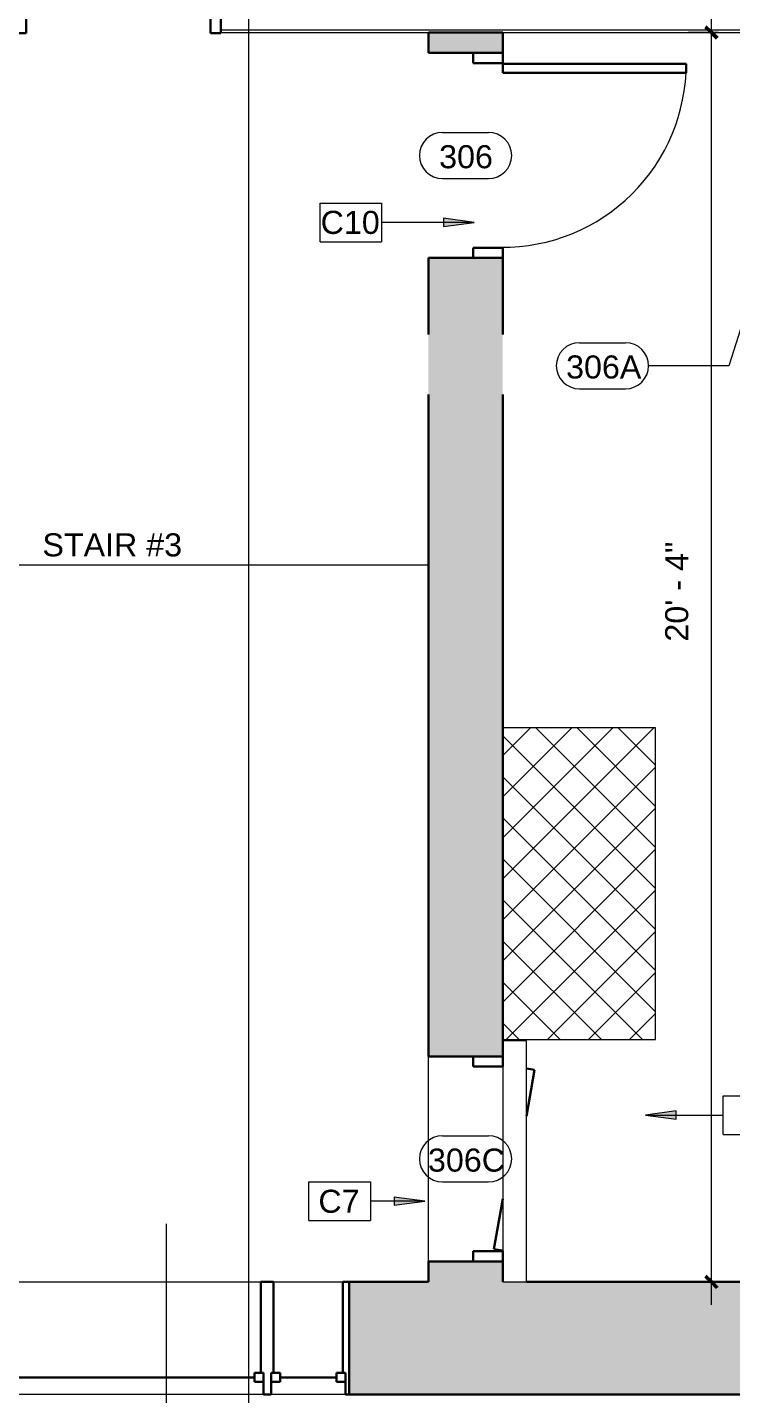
# Model space of a CAD drawing. Header units: inches. Extents: x -1176 to 1474, y -2632 to 978.
# Drawn here: x -305.8 to -168.4, y 84.5 to 351.2 of the extents above; entities that cross this region are included whole.
import ezdxf

# ---------------------------------------------------------------- set-up
doc = ezdxf.new("R2010")
doc.units = ezdxf.units.IN
doc.header["$MEASUREMENT"] = 0
for name, color, linetype, lineweight in [('A-ANNO-DIMS', 211, 'Continuous', 9), ('A-ANNO-DIMS-48', 211, 'Continuous', 9), ('A-ANNO-KEYN', 231, 'Continuous', 9), ('A-AREA-IDEN', 2, 'Continuous', 9), ('A-DETL-GENF', 92, 'Continuous', 9), ('A-DOOR', 31, 'Continuous', 18), ('A-DOOR-FRAM', 31, 'Continuous', 30), ('A-DOOR-IDEN', 31, 'Continuous', 9), ('A-FLOR', 192, 'Continuous', 18), ('A-GLAZ', 151, 'Continuous', 18), ('A-WALL', 113, 'Continuous', 18), ('A-WALL-PATT', 111, 'Continuous', 18), ('G-ANNO-SYMB', 111, 'Continuous', 9), ('G-ANNO-TEXT', 231, 'Continuous', 9), ('I-WALL', 2, 'Continuous', 18), ('Q-CASE', 31, 'Continuous', 9)]:
    doc.layers.add(name, color=color, linetype=linetype, lineweight=lineweight)
doc.styles.add('Arial', font='arial.ttf', dxfattribs={"height": 4.5})
doc.styles.add('Swis721 Lt BT', font='swissl.ttf', dxfattribs={"height": 4.5})
doc.dimstyles.new('OTJ_-_3_32__Linear__1_2__Tolerance_1', dxfattribs={"dimscale": 12, "dimtxt": 4.748918, "dimasz": 0.1875, "dimexe": 0.375, "dimexo": 0.25, "dimgap": 0.25, "dimtad": 1, "dimdec": 1, "dimrnd": 0.5, "dimzin": 3, "dimdsep": 46, "dimlunit": 4, "dimtxsty": 'Swis721 Lt BT', "dimblk1": 'OBLIQUE', "dimblk2": 'OBLIQUE', "dimsah": 1, "dimcen": 0.09, "dimdle": 0.375, "dimazin": 0, "dimtfac": 1, "dimtdec": 4, "dimtix": 1, "dimtmove": 2, "dimatfit": 3, "dimfxl": 1, "dimtvp": 1, "dimfrac": 2, "dimtolj": 1, "dimtzin": 0, "dimarcsym": 2})

# ---------------------------------------------------------------- blocks, each defined once
blk = doc.blocks.new('Single Flush - D1 3_ X 8_-8250001-3rd Floor Construction')
at = {"layer": 'A-DOOR', "lineweight": 30}
for p, q in [((16.15625, -2.8125), (17.90625, -2.8125)), ((16.15625, -38.625), (16.15625, -2.8125)), ((17.90625, -2.8125), (17.90625, -38.625)), ((17.90625, -38.625), (16.15625, -38.625))]:
    blk.add_line(p, q, dxfattribs=at)
at = {"layer": 'A-DOOR', "lineweight": 9}
blk.add_arc((17.90625, -2.8125), 35.8125, 179.5, 270, dxfattribs=at)
at = {"layer": 'A-DOOR-FRAM'}
for p, q in [((-20, 2.9375), (-20, -2.8125)), ((-20, 2.9375), (-18, 2.9375)), ((-18, 2.9375), (-18, -2.8125)), ((18.000004, 2.9375), (18.000004, -2.8125)), ((18.000004, 2.9375), (20.000004, 2.9375)), ((20.000004, 2.9375), (20.000004, -2.8125)), ((-20, -2.8125), (-18, -2.8125)), ((18.000004, -2.8125), (20.000004, -2.8125))]:
    blk.add_line(p, q, dxfattribs=at)
blk = doc.blocks.new('Single Flush - D1 3_ X 8_-8252935-3rd Floor Construction')
at = {"layer": 'A-DOOR', "lineweight": 30}
for p, q in [((16.15625, -7.25), (17.90625, -7.25)), ((16.15625, -43.0625), (16.15625, -7.25)), ((17.90625, -7.25), (17.90625, -43.0625)), ((17.90625, -43.0625), (16.15625, -43.0625))]:
    blk.add_line(p, q, dxfattribs=at)
at = {"layer": 'A-DOOR', "lineweight": 9}
blk.add_arc((17.90625, -7.25), 35.8125, 179.5, 270, dxfattribs=at)
at = {"layer": 'A-DOOR-FRAM'}
for p, q in [((-20, -1.5), (-20, -7.25)), ((-20, -1.5), (-18, -1.5)), ((-18, -1.5), (-18, -7.25)), ((18.000004, -1.5), (18.000004, -7.25)), ((18.000004, -1.5), (20.000004, -1.5)), ((20.000004, -1.5), (20.000004, -7.25)), ((-20, -7.25), (-18, -7.25)), ((18.000004, -7.25), (20.000004, -7.25))]:
    blk.add_line(p, q, dxfattribs=at)
blk = doc.blocks.new('Double Hung - side window 4_ 4_ x 5_ 6_-6975700-3rd Floor Construction')
at = {"layer": 'A-GLAZ', "color": 8, "lineweight": 30}
for p, q in [((-26, 11), (-25.25, 11)), ((-25.25, 6.75), (-25.25, 11)), ((25.25, 6.75), (25.25, 11)), ((26, 11), (25.25, 11)), ((-25.25, 8.5), (-25.25, 6.75)), ((-25.25, 8.5), (-23.5, 8.5)), ((-23.5, 8.5), (-23.5, 6.75)), ((23.5, 8.5), (23.5, 6.75)), ((25.25, 8.5), (23.5, 8.5)), ((25.25, 8.5), (25.25, 6.75)), ((-25.25, 6.75), (-23.5, 6.75)), ((-25.25, 6.75), (-24.75, 6.75)), ((-24.75, -11), (-24.75, 6.75)), ((-23.5, 7.625), (23.5, 7.625)), ((25.25, 6.75), (23.5, 6.75)), ((24.75, 6.75), (25.25, 6.75)), ((24.75, 6.75), (24.75, -11)), ((-24.75, -11), (-26, -11)), ((24.75, -11), (26, -11))]:
    blk.add_line(p, q, dxfattribs=at)
blk = doc.blocks.new('Double Hung - 16_ x  5_ 6_-6975701-3rd Floor Construction')
at = {"layer": 'A-GLAZ', "color": 8, "lineweight": 30}
for p, q in [((-6.75, 11), (-8, 11)), ((-6.75, 11), (-6.75, -6.75)), ((6.75, 11), (8, 11)), ((6.75, -6.75), (6.75, 11)), ((-7.25, -6.75), (-5.5, -6.75)), ((-7.25, -8.5), (-7.25, -6.75)), ((-7.25, -6.75), (-6.75, -6.75)), ((-7.25, -6.75), (-7.25, -11)), ((-5.5, -8.5), (-5.5, -6.75)), ((-5.5, -7.625), (5.5, -7.625)), ((5.5, -8.5), (5.5, -6.75)), ((7.25, -6.75), (5.5, -6.75)), ((6.75, -6.75), (7.25, -6.75)), ((7.25, -8.5), (7.25, -6.75)), ((7.25, -6.75), (7.25, -11)), ((-7.25, -8.5), (-5.5, -8.5)), ((7.25, -8.5), (5.5, -8.5)), ((-8, -11), (-7.25, -11)), ((8, -11), (7.25, -11))]:
    blk.add_line(p, q, dxfattribs=at)
blk = doc.blocks.new('Desk65 - Desk-7130743-3rd Floor Construction')
at = {"layer": 'Q-CASE'}
h = blk.add_hatch(dxfattribs=at)
h.set_pattern_fill('FP_18', color=256, style=0, pattern_type=2)
h.set_pattern_definition([(135, (2445.209, 634.254), (-4.00647, -4.00647), []), (225, (2445.209, 634.254), (4.00647, -4.00647), [])])
h.paths.add_polyline_path([(2291.48, 451.01), (2230.64, 451.01), (2230.64, 421.2), (2291.48, 421.2)], flags=0)
for p, q in [((2291.48, 451.01), (2230.64, 451.01)), ((2230.64, 451.01), (2230.64, 421.2)), ((2291.48, 421.2), (2291.48, 451.01)), ((2230.64, 421.2), (2291.48, 421.2))]:
    blk.add_line(p, q, dxfattribs=at)
blk = doc.blocks.new('Single Flush - D2 3_ X 8_-8252916-3rd Floor Construction')
at = {"layer": 'A-DOOR', "color": 8, "lineweight": 30}
for p, q in [((-17.36, 13.47), (-17.64, 11.88)), ((-8.32, 11.88), (-17.36, 13.47)), ((7.83, 7.25), (17.6, 5.53)), ((17.6, 5.53), (17.91, 7.25))]:
    blk.add_line(p, q, dxfattribs=at)
at = {"layer": 'A-DOOR', "lineweight": 9}
for start, end in [(170, 172.572), (179.9995, 180.5)]:
    blk.add_arc((17.91, 7.25), 35.81, start, end, dxfattribs=at)
at = {"layer": 'A-DOOR-FRAM', "color": 8}
for p, q in [((-20, 1.5), (-20, 7.25)), ((-20, 7.25), (-18, 7.25)), ((-18, 1.5), (-18, 7.25)), ((18, 1.5), (18, 7.25)), ((18, 7.25), (20, 7.25)), ((20, 1.5), (20, 7.25)), ((-20, 1.5), (-18, 1.5)), ((18, 1.5), (20, 1.5))]:
    blk.add_line(p, q, dxfattribs=at)
blk = doc.blocks.new('Door Tag - Door Tag-41184-3rd Floor Construction')
at = {"layer": 'A-DOOR-IDEN'}
for p, q in [((-0.09375, 0.09375), (0.09375, 0.09375)), ((-0.09375, -0.09375), (0.09375, -0.09375))]:
    blk.add_line(p, q, dxfattribs=at)
for centre, start, end in [((-0.09375, 0), 90, 270), ((0.09375, 0), 270, 90)]:
    blk.add_arc(centre, 0.09375, start, end, dxfattribs=at)
blk = doc.blocks.new('DIMBLOCK19-3rd Floor Construction')
at = {"layer": 'A-ANNO-DIMS-48'}
for p, q in [((-172.36, 101.97), (-172.36, 354.73)), ((-170.96, 350.23), (-176.86, 350.23)), ((-172.36, 350.23), (-170.96, 350.23)), ((-170.96, 106.47), (-176.86, 106.47)), ((-172.36, 106.47), (-170.96, 106.47))]:
    blk.add_line(p, q, dxfattribs=at)
at = {"layer": 'A-ANNO-DIMS-48', "lineweight": 50}
for p, q in [((-172.36, 350.23), (-173.49, 351.36)), ((-172.36, 350.23), (-171.24, 349.11)), ((-172.36, 106.47), (-173.49, 107.59)), ((-172.36, 106.47), (-171.24, 105.34))]:
    blk.add_line(p, q, dxfattribs=at)
at = {"layer": 'A-ANNO-DIMS-48', "color": 0, "insert": (-181.37, 231.39), "char_height": 4.5, "width": 21.438, "attachment_point": 1, "rotation": 90, "line_spacing_factor": 1.005062, "style": 'Swis721 Lt BT'}
blk.add_mtext('20\' - 4"', dxfattribs=at)
blk = doc.blocks.new('_Oblique')
at = {"color": 0, "linetype": 'ByBlock', "lineweight": -2}
blk.add_line((-0.5, -0.5), (0.5, 0.5), dxfattribs=at)
blk = doc.blocks.new('Keynote Tag - Keynote Number - Boxed-135510-3rd Floor Construction')
at = {"layer": 'A-ANNO-KEYN'}
for p, q in [((-0.125, -0.0792), (-0.125, 0.0781)), ((-0.125, 0.0781), (0.125, 0.0781)), ((0.125, 0.0781), (0.125, -0.0792)), ((-0.125, -0.0792), (0.125, -0.0792))]:
    blk.add_line(p, q, dxfattribs=at)

msp = doc.modelspace()

# ---------------------------------------------------------------- hatches: boundary and pattern name
at = {"layer": 'A-ANNO-KEYN'}
for points in [[(-218.62, 313.18), (-224.62, 313.97), (-224.62, 312.39)], [(-185.23, 139.02), (-179.23, 138.23), (-179.23, 139.81)], [(-228.26, 122.2), (-234.26, 122.99), (-234.26, 121.41)]]:
    msp.add_hatch(color=256, dxfattribs=at).paths.add_polyline_path(points, flags=0)
at = {"layer": 'A-DETL-GENF'}
msp.add_hatch(color=7, dxfattribs=at).paths.add_polyline_path([(-213.07, 279.62), (-213.07, 291.32), (-227.57, 291.32), (-227.57, 279.62)], flags=0)
at = {"layer": 'A-WALL-PATT', "lineweight": 9}
h = msp.add_hatch(color=7, dxfattribs=at)
h.paths.add_polyline_path([(-213.07, 106.47), (-213.07, 110.47), (-227.57, 110.47), (-227.57, 106.47)], flags=0)
h.paths.add_polyline_path([(-227.57, 150.47), (-213.07, 150.47), (-213.07, 279.62), (-227.57, 279.62), (-227.57, 233.94)], flags=0)
h.paths.add_polyline_path([(-213.07, 291.32), (-213.07, 306.23), (-227.57, 306.23), (-227.57, 291.32), (-213.98, 291.32)], flags=0)
h.paths.add_polyline_path([(-213.07, 346.23), (-213.07, 350.23), (-227.57, 350.23), (-227.57, 346.23)], flags=0)
at = {"layer": 'A-WALL-PATT'}
h = msp.add_hatch(color=250, dxfattribs=at)
h.paths.add_polyline_path([(-51.02, 84.47), (-22.28, 84.47), (-22.28, 106.47), (-51.02, 106.47)], flags=0)
h.paths.add_polyline_path([(-163.2, 84.47), (-135.02, 84.47), (-135.02, 106.47), (-243.02, 106.47), (-243.02, 84.47)], flags=0)
h.paths.add_polyline_path([(-421.72, 84.47), (-327.02, 84.47), (-327.02, 106.47), (-421.72, 106.47)], flags=0)
h.paths.add_polyline_path([(-493.72, 84.47), (-493.72, 106.47), (-570.07, 106.47), (-570.07, 84.47)], flags=0)

# ---------------------------------------------------------------- linework, layer by layer
at = {"layer": 'A-ANNO-KEYN'}
for p, q in [((-218.62, 313.18), (-236.7, 313.18)), ((-218.62, 313.18), (-224.62, 313.97)), ((-224.62, 313.97), (-224.62, 312.39)), ((-224.62, 312.39), (-218.62, 313.18)), ((-179.23, 139.81), (-185.23, 139.02)), ((-185.23, 139.02), (-179.23, 138.23)), ((-185.23, 139.02), (-177.36, 139.02)), ((-179.23, 138.23), (-179.23, 139.81)), ((-177.36, 139.02), (-170.04, 139.02)), ((-228.26, 122.2), (-234.26, 122.99)), ((-234.26, 122.99), (-234.26, 121.41)), ((-228.26, 122.2), (-238.89, 122.2)), ((-234.26, 121.41), (-228.26, 122.2))]:
    msp.add_line(p, q, dxfattribs=at)
at = {"layer": 'A-AREA-IDEN'}
msp.add_line((-278.76, 117.79), (-278.74, 77.16), dxfattribs=at)
at = {"layer": 'A-DOOR-IDEN'}
for p, q in [((-162.26, 306.29), (-168.93, 285.21)), ((-168.93, 285.21), (-184.61, 285.21))]:
    msp.add_line(p, q, dxfattribs=at)
at = {"layer": 'A-FLOR'}
for p, q in [((-227.57, 246.32), (-344.82, 246.32)), ((-227.57, 110.47), (-227.57, 150.47))]:
    msp.add_line(p, q, dxfattribs=at)
at = {"layer": 'A-WALL'}
for p, q in [((-268.08, 350.73), (-164.57, 350.73)), ((-208.45, 153.47), (-213.07, 153.47)), ((-208.45, 106.47), (-208.45, 153.47)), ((-213.07, 150.47), (-213.07, 110.47)), ((-213.07, 106.47), (-208.45, 106.47))]:
    msp.add_line(p, q, dxfattribs=at)
at = {"layer": 'A-WALL', "color": 8, "lineweight": 30}
for p, q in [((-227.57, 350.23), (-227.57, 346.23)), ((-213.07, 350.23), (-227.57, 350.23)), ((-213.07, 346.23), (-213.07, 350.23)), ((-227.57, 346.23), (-213.07, 346.23)), ((-227.57, 306.23), (-227.57, 291.32)), ((-213.07, 306.23), (-227.57, 306.23)), ((-213.07, 291.32), (-213.07, 306.23)), ((-227.57, 279.62), (-227.57, 150.47)), ((-213.07, 150.47), (-213.07, 279.62)), ((-227.57, 150.47), (-213.07, 150.47)), ((-227.57, 110.47), (-227.57, 106.47)), ((-213.07, 110.47), (-227.57, 110.47)), ((-213.07, 106.47), (-213.07, 110.47)), ((-243.02, 84.47), (-243.02, 106.47)), ((-243.02, 106.47), (-227.57, 106.47)), ((-208.45, 106.47), (-135.02, 106.47)), ((-243.02, 84.47), (-135.02, 84.47))]:
    msp.add_line(p, q, dxfattribs=at)
at = {"layer": 'A-WALL', "lineweight": 9}
for p, q in [((-327.02, 106.47), (-243.02, 106.47)), ((-243.02, 84.47), (-327.02, 84.47))]:
    msp.add_line(p, q, dxfattribs=at)
at = {"layer": 'G-ANNO-SYMB'}
msp.add_line((-262.69, 592.33), (-262.69, 31.87), dxfattribs=at)
at = {"layer": 'I-WALL'}
for p, q in [((-268.08, 355.86), (-268.08, 350.23)), ((-268.08, 350.23), (-227.57, 350.23)), ((-213.07, 350.23), (-165.07, 350.23))]:
    msp.add_line(p, q, dxfattribs=at)

# ---------------------------------------------------------------- block references
at = {"layer": 'A-ANNO-KEYN', "xscale": 47.99999999999997, "yscale": 47.99999999999997, "zscale": 47.99999999999997}
for p in [(-242.7, 313.2), (-164.04, 139.05), (-244.89, 122.23)]:
    msp.add_blockref('Keynote Tag - Keynote Number - Boxed-135510-3rd Floor Construction', p, dxfattribs=at)
at = {"layer": 'A-DOOR'}
for name, p, rotation in [('Single Flush - D1 3_ X 8_-8250001-3rd Floor Construction', (-288.08, 353.04), 180), ('Single Flush - D1 3_ X 8_-8252935-3rd Floor Construction', (-220.32, 326.23), 89.99999999999991), ('Single Flush - D2 3_ X 8_-8252916-3rd Floor Construction', (-220.32, 130.47), 269.9999999999999)]:
    msp.add_blockref(name, p, dxfattribs=dict(at, rotation=rotation))
at = {"layer": 'A-DOOR-IDEN', "xscale": 47.99999999999997, "yscale": 47.99999999999997, "zscale": 47.99999999999997}
for p in [(-220.32, 326.23), (-193.61, 285.21), (-220.32, 130.47)]:
    msp.add_blockref('Door Tag - Door Tag-41184-3rd Floor Construction', p, dxfattribs=at)
at = {"layer": 'A-GLAZ', "rotation": 180}
msp.add_blockref('Double Hung - side window 4_ 4_ x 5_ 6_-6975700-3rd Floor Construction', (-285.02, 95.47), dxfattribs=at)
at = {"layer": 'A-GLAZ'}
msp.add_blockref('Double Hung - 16_ x  5_ 6_-6975701-3rd Floor Construction', (-251.02, 95.47), dxfattribs=at)
at = {"layer": 'Q-CASE', "rotation": 269.9999999999999}
msp.add_blockref('Desk65 - Desk-7130743-3rd Floor Construction', (-634.25, 2445.21), dxfattribs=at)

# ---------------------------------------------------------------- texts
at = {"layer": 'A-ANNO-KEYN', "char_height": 4.5, "attachment_point": 1, "style": 'Arial'}
for s, insert, width in [('C10', (-248.59, 315.43), 14.0895), ('C7', (-249.03, 124.45), 9.8475)]:
    msp.add_mtext(s, dxfattribs=dict(at, insert=insert, width=width))
at = {"layer": 'A-DOOR-IDEN', "char_height": 4.5, "attachment_point": 1, "style": 'Swis721 Lt BT'}
for s, insert, width in [('306', (-225.47, 328.24), 12.2715), ('306A', (-200.7, 287.22), 16.968), ('306C', (-227.65, 132.48), 17.574)]:
    msp.add_mtext(s, dxfattribs=dict(at, insert=insert, width=width))
at = {"layer": 'G-ANNO-TEXT', "color": 7, "insert": (-302.88, 252.52), "char_height": 4.5, "width": 32.421, "attachment_point": 1, "style": 'Swis721 Lt BT'}
msp.add_mtext('STAIR #3', dxfattribs=at)

# ---------------------------------------------------------------- dimensions: what is measured, and where the dimension line sits
at = {"layer": 'A-ANNO-DIMS'}
dim = msp.add_linear_dim(base=(-172.36, 350.23), p1=(-173.96, 106.47), p2=(-173.96, 350.23), angle=90, dimstyle='OTJ_-_3_32__Linear__1_2__Tolerance_1', override={"dimpost": '<>', "dimfxl": 243.762695}, dxfattribs=at)
dim.commit()
dim.dimension.update_dxf_attribs({"geometry": 'DIMBLOCK19-3rd Floor Construction', "text_midpoint": (-178.37, 242.11), "dimtype": 160, "text_rotation": 90})

doc.saveas('drawing.dxf')
